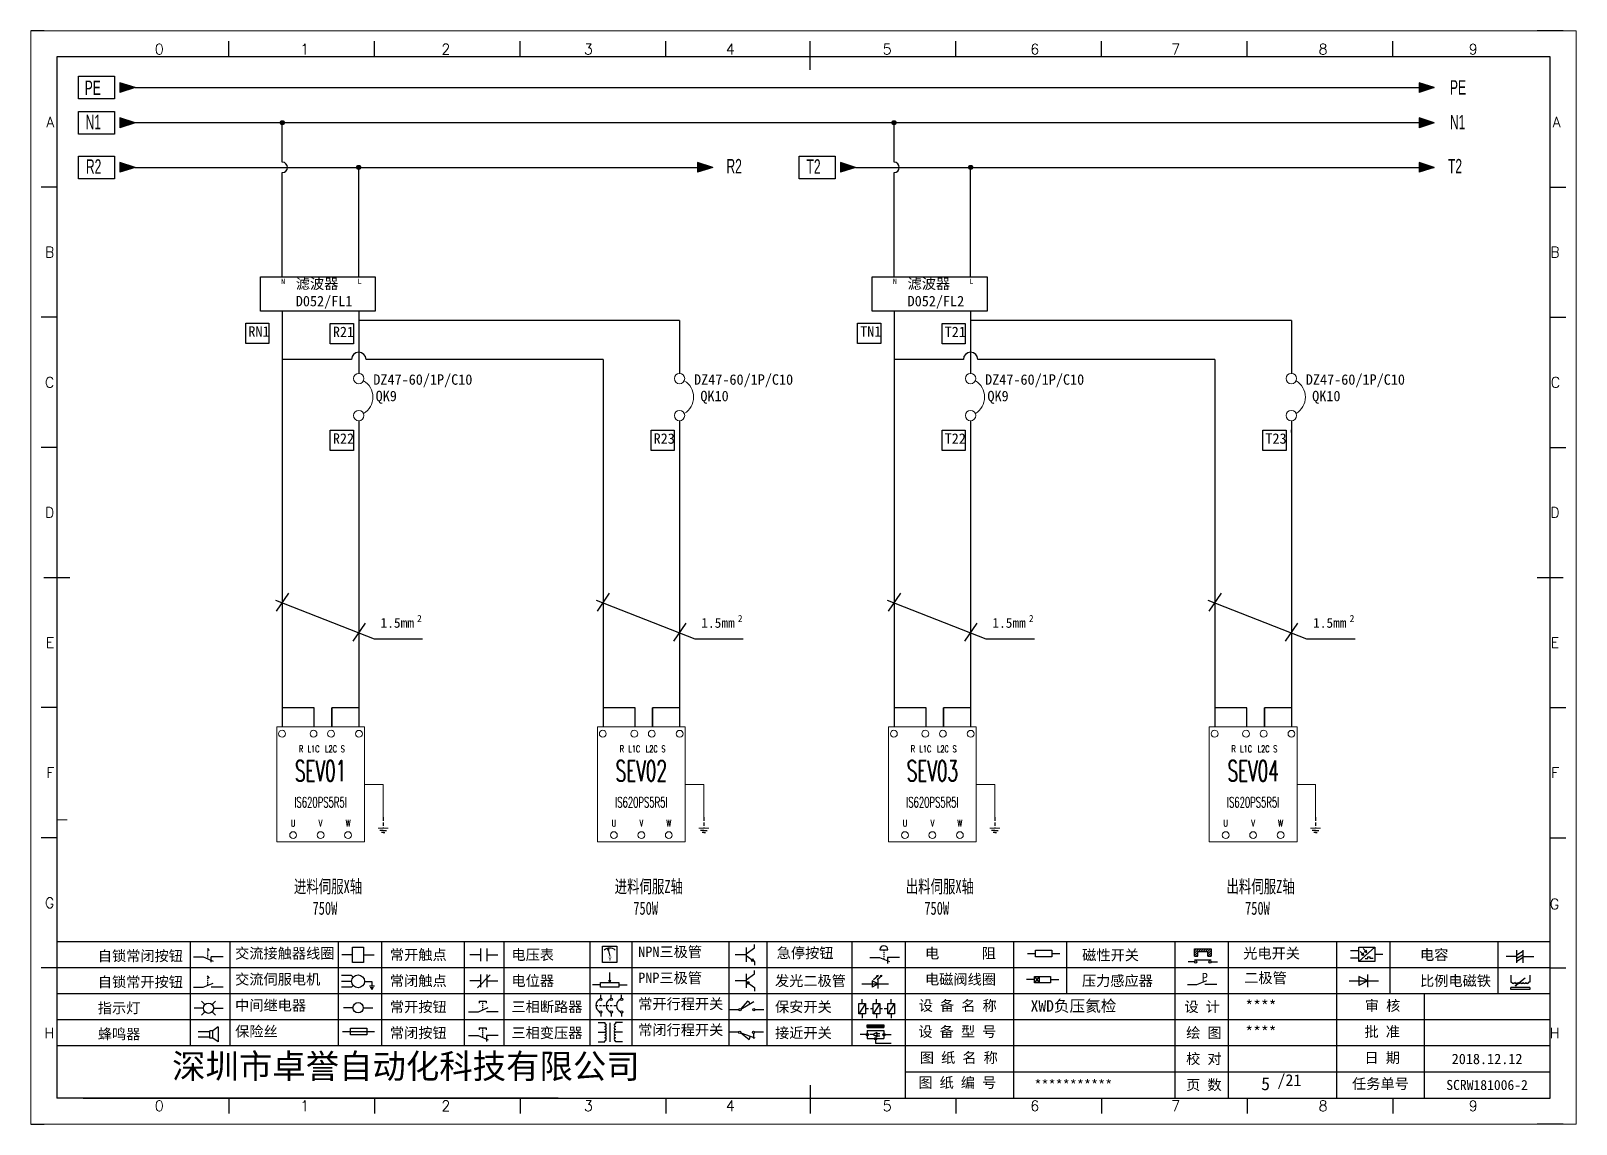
# Model space of a CAD drawing. Header units: millimetres. Extents: x -300 to 4128, y -106 to 2458.
# Drawn here: x 1577.8 to 1874.8, y 1904.7 to 2114.7 of the extents above; entities that cross this region are included whole.
import ezdxf
from ezdxf.enums import TextEntityAlignment as Align

# ---------------------------------------------------------------- set-up
doc = ezdxf.new("R2010")
doc.units = ezdxf.units.MM
doc.linetypes.add('DASHED', pattern=[0.75, 0.5, -0.25])
for name, color, linetype in [('AE_BOR', 1, 'Continuous'), ('MISC', 2, 'Continuous'), ('SYMS', 7, 'Continuous')]:
    doc.layers.add(name, color=color, linetype=linetype)
doc.styles.get("Standard").update_dxf_attribs({"font": ''})
doc.styles.add('WD', font='romans.shx', dxfattribs={"width": 0.8, "bigfont": 'gbcbig.shx'})
doc.styles.add('样式 0', font='')
doc.styles.add('样式 8', font='arial.ttf', dxfattribs={"width": 0.6, "height": 2.5})
doc.styles.add('汉字', font='')
doc.styles.get('Standard').set_extended_font_data('SimSun')
doc.styles.get('样式 0').set_extended_font_data('KaiTi_GB2312')
doc.styles.get('汉字').set_extended_font_data('新宋体')

# ---------------------------------------------------------------- blocks, each defined once
blk = doc.blocks.new('磁性开关')
at = {"linetype": 'ByBlock'}
h = blk.add_hatch(dxfattribs=at)
h.set_pattern_fill('ANSI31', color=256, scale=0.1, style=0)
h.paths.add_polyline_path([(-1910.88, -776.69), (-1910.88, -775.29), (-1907.69, -775.29), (-1907.69, -776.69), (-1908.31, -776.69), (-1908.31, -775.79), (-1910.25, -775.79), (-1910.25, -776.69)])
for p, q in [((-1910.91, -777.81), (-1912.09, -777.81)), ((-1910.88, -776.69), (-1910.88, -775.29)), ((-1910.88, -775.29), (-1907.69, -775.29)), ((-1910.88, -776.69), (-1910.25, -776.69)), ((-1910.88, -777.39), (-1907.69, -777.39)), ((-1910.25, -776.69), (-1910.25, -775.79)), ((-1910.25, -775.79), (-1908.31, -775.79)), ((-1908.31, -776.69), (-1908.31, -775.79)), ((-1908.31, -776.69), (-1907.69, -776.69)), ((-1907.69, -775.29), (-1907.69, -776.69)), ((-1907.66, -777.81), (-1906.48, -777.81))]:
    blk.add_line(p, q, dxfattribs=at)
for centre in [(-1910.68, -777.81), (-1907.88, -777.81)]:
    blk.add_circle(centre, 0.225, dxfattribs=at)
blk = doc.blocks.new('*U4')
at = {"linetype": 'ByBlock'}
for p, q in [((-1909.23, -780.45), (-1909.23, -780.67)), ((-1909.23, -780.45), (-1908.92, -780.84)), ((-1909.23, -780.84), (-1909.23, -781.05)), ((-1911.92, -782.07), (-1910.06, -782.07)), ((-1910.06, -782.07), (-1908.18, -782.88)), ((-1909.23, -781.23), (-1909.23, -781.44)), ((-1909.23, -781.61), (-1909.23, -781.83)), ((-1909.23, -782), (-1909.23, -782.21)), ((-1909.23, -782.38), (-1909.23, -782.43)), ((-1908.52, -783.07), (-1908.52, -782.07)), ((-1906.25, -782.07), (-1908.52, -782.07))]:
    blk.add_line(p, q, dxfattribs=at)
blk = doc.blocks.new('*U6')
at = {"linetype": 'ByBlock'}
for p, q in [((-1911.92, -792.89), (-1910.06, -792.89)), ((-1910.06, -792.89), (-1908.18, -792.08)), ((-1908.88, -791.17), (-1909.23, -790.71)), ((-1909.23, -790.71), (-1909.23, -790.92)), ((-1909.23, -791.09), (-1909.23, -791.31)), ((-1909.23, -791.48), (-1909.23, -791.69)), ((-1909.23, -791.86), (-1909.23, -792.08)), ((-1909.23, -792.25), (-1909.23, -792.47)), ((-1906.25, -792.89), (-1908.52, -792.89))]:
    blk.add_line(p, q, dxfattribs=at)
blk = doc.blocks.new('蜂鸣器')
at = {"linetype": 'ByBlock'}
for p, q in [((-1907.17, -795.53), (-1908.25, -796.26)), ((-1907.17, -795.53), (-1907.17, -798.41)), ((-1908.8, -796.48), (-1911.01, -796.48)), ((-1908.8, -797.46), (-1911.01, -797.46)), ((-1908.25, -796.26), (-1908.8, -796.26)), ((-1908.8, -797.68), (-1908.8, -796.26)), ((-1908.25, -797.68), (-1908.8, -797.68)), ((-1908.25, -797.68), (-1908.25, -796.26)), ((-1907.17, -798.41), (-1908.25, -797.68))]:
    blk.add_line(p, q, dxfattribs=at)
blk = doc.blocks.new('指示灯')
at = {"linetype": 'ByBlock'}
for p, q in [((-1854.25, -776.92), (-1856.06, -776.92)), ((-1854.62, -775.59), (-1853.97, -776.23)), ((-1854.62, -778.25), (-1853.97, -777.61)), ((-1851.9, -775.59), (-1852.54, -776.23)), ((-1851.9, -778.25), (-1852.54, -777.61)), ((-1852.26, -776.92), (-1850.45, -776.92))]:
    blk.add_line(p, q, dxfattribs=at)
blk.add_circle((-1853.26, -776.92), 0.992, dxfattribs=at)
blk = doc.blocks.new('光电开关')
at = {"linetype": 'ByBlock'}
h = blk.add_hatch(dxfattribs=at)
h.set_pattern_fill('ANSI31', color=256, scale=0.01, style=0)
h.set_pattern_definition([(45, (0.172267, 0), (-0.0224506403, 0.0224506403), [])])
h.paths.add_polyline_path([(-1882.44, -776.34), (-1882.5, -775.91), (-1882.68, -776.07)])
h.paths.add_polyline_path([(-1882.86, -776.23), (-1882.44, -776.34), (-1882.68, -776.07)])
h.paths.add_polyline_path([(-1883.05, -776.88), (-1883.11, -776.45), (-1883.29, -776.61)])
h.paths.add_polyline_path([(-1883.47, -776.77), (-1883.05, -776.88), (-1883.29, -776.61)])
for p, q in [((-1884.01, -775.96), (-1885.56, -775.96)), ((-1884.01, -777.39), (-1885.56, -777.39)), ((-1880.91, -775.3), (-1884.01, -778.05)), ((-1883.75, -776.09), (-1883.05, -776.88)), ((-1883.11, -776.45), (-1883.47, -776.77)), ((-1883.05, -776.88), (-1883.47, -776.77)), ((-1883.14, -775.55), (-1882.44, -776.34)), ((-1883.05, -776.88), (-1883.11, -776.45)), ((-1882.5, -775.91), (-1882.86, -776.23)), ((-1882.44, -776.34), (-1882.86, -776.23)), ((-1882.78, -777.47), (-1882.23, -777.47)), ((-1882.44, -776.34), (-1882.5, -775.91)), ((-1882.23, -777.47), (-1882.23, -777.14)), ((-1882.23, -777.14), (-1881.78, -777.14)), ((-1881.78, -777.47), (-1881.78, -777.14)), ((-1881.23, -777.47), (-1881.78, -777.47)), ((-1879.37, -776.67), (-1880.91, -776.67))]:
    blk.add_line(p, q, dxfattribs=at)
blk.add_lwpolyline([(-1884.01, -775.3), (-1880.91, -775.3), (-1880.91, -778.05), (-1884.01, -778.05)], close=True, dxfattribs=at)
blk = doc.blocks.new('交流接触器线圈')
at = {"linetype": 'ByBlock'}
for p, q in [((-1880.82, -781.77), (-1882.87, -781.77)), ((-1878.72, -781.77), (-1876.67, -781.77))]:
    blk.add_line(p, q, dxfattribs=at)
blk.add_lwpolyline([(-1880.82, -780.28), (-1878.72, -780.28), (-1878.72, -783.26), (-1880.82, -783.26)], close=True, dxfattribs=at)
blk = doc.blocks.new('交流伺服电机')
at = {"linetype": 'ByBlock'}
for p, q in [((-1880.97, -785.75), (-1882.94, -785.75)), ((-1880.97, -786.85), (-1882.94, -786.85)), ((-1880.97, -785.75), (-1880.65, -786.03)), ((-1878.49, -786.85), (-1877.07, -786.85)), ((-1877.07, -786.85), (-1877.07, -787.72)), ((-1880.97, -787.94), (-1882.94, -787.94)), ((-1880.97, -787.94), (-1880.65, -787.67)), ((-1877.54, -787.72), (-1876.59, -787.72)), ((-1877.38, -788.01), (-1876.75, -788.01)), ((-1877.23, -788.29), (-1876.9, -788.29))]:
    blk.add_line(p, q, dxfattribs=at)
blk.add_circle((-1879.73, -786.85), 1.24, dxfattribs=at)
blk = doc.blocks.new('中间继电器')
at = {"linetype": 'ByBlock'}
for p, q in [((-1880.72, -791.92), (-1882.54, -791.92)), ((-1878.74, -791.92), (-1876.92, -791.92))]:
    blk.add_line(p, q, dxfattribs=at)
blk.add_circle((-1879.73, -791.92), 0.992, dxfattribs=at)
blk = doc.blocks.new('保险丝')
at = {"linetype": 'ByBlock'}
blk.add_line((-1882.72, -796.49), (-1876.55, -796.49), dxfattribs=at)
blk.add_lwpolyline([(-1881.2, -795.86), (-1878.06, -795.86), (-1878.06, -797.12), (-1881.2, -797.12)], close=True, dxfattribs=at)
blk = doc.blocks.new('常开按钮')
at = {"linetype": 'ByBlock'}
for p, q in [((-1910.06, -787.73), (-1908.18, -786.93)), ((-1909.9, -785.68), (-1908.56, -785.68)), ((-1909.9, -785.68), (-1909.9, -786.07)), ((-1909.23, -785.68), (-1909.23, -785.89)), ((-1909.23, -786.06), (-1909.23, -786.28)), ((-1909.23, -786.45), (-1909.23, -786.67)), ((-1909.23, -786.84), (-1909.23, -787.05)), ((-1908.56, -785.68), (-1908.56, -786.07)), ((-1911.92, -787.73), (-1910.06, -787.73)), ((-1909.23, -787.22), (-1909.23, -787.38)), ((-1906.25, -787.73), (-1908.52, -787.73))]:
    blk.add_line(p, q, dxfattribs=at)
blk = doc.blocks.new('常开触点')
at = {"linetype": 'ByBlock'}
for p, q in [((-1853.82, -782.99), (-1853.82, -780.56)), ((-1852.6, -782.99), (-1852.6, -780.56)), ((-1853.82, -781.77), (-1855.88, -781.77)), ((-1852.6, -781.77), (-1850.55, -781.77))]:
    blk.add_line(p, q, dxfattribs=at)
blk = doc.blocks.new('常闭触点')
at = {"linetype": 'ByBlock'}
for p, q in [((-1853.82, -786.77), (-1855.88, -786.77)), ((-1852.01, -785.66), (-1854.43, -788.1)), ((-1853.82, -787.99), (-1853.82, -785.56)), ((-1852.6, -787.99), (-1852.6, -785.56)), ((-1852.6, -786.77), (-1850.55, -786.77))]:
    blk.add_line(p, q, dxfattribs=at)
blk = doc.blocks.new('常闭按钮')
at = {"linetype": 'ByBlock'}
for p, q in [((-1856.13, -792.28), (-1854.28, -792.28)), ((-1854.28, -792.28), (-1852.4, -793.09)), ((-1854.11, -790.83), (-1852.77, -790.83)), ((-1854.11, -790.83), (-1854.11, -791.22)), ((-1853.44, -790.83), (-1853.44, -791.04)), ((-1853.44, -791.21), (-1853.44, -791.43)), ((-1853.44, -791.6), (-1853.44, -791.82)), ((-1853.44, -791.99), (-1853.44, -792.2)), ((-1853.44, -792.37), (-1853.44, -792.53)), ((-1852.77, -790.83), (-1852.77, -791.22)), ((-1850.47, -792.28), (-1852.73, -792.28)), ((-1852.73, -792.28), (-1852.73, -793.43))]:
    blk.add_line(p, q, dxfattribs=at)
blk = doc.blocks.new('电磁阀线圈')
at = {"linetype": 'ByBlock'}
for p, q in [((-1854.61, -795.92), (-1853.75, -797.16)), ((-1853.75, -795.92), (-1854.61, -797.16)), ((-1853.75, -795.92), (-1853.75, -797.16)), ((-1854.61, -796.54), (-1856.17, -796.54)), ((-1851.53, -796.54), (-1849.97, -796.54))]:
    blk.add_line(p, q, dxfattribs=at)
blk.add_lwpolyline([(-1854.61, -795.92), (-1851.53, -795.92), (-1851.53, -797.16), (-1854.61, -797.16)], close=True, dxfattribs=at)
blk = doc.blocks.new('电压表')
at = {"linetype": 'ByBlock'}
for p, q in [((-1814.84, -780.75), (-1814.91, -781.13)), ((-1814.6, -781.05), (-1814.91, -781.13)), ((-1814.84, -780.75), (-1814.46, -782.26)), ((-1814.84, -780.75), (-1814.6, -781.05))]:
    blk.add_line(p, q, dxfattribs=at)
blk.add_lwpolyline([(-1815.84, -780.34), (-1813.07, -780.34), (-1813.07, -783.49), (-1815.84, -783.49)], close=True, dxfattribs=at)
blk.add_arc((-1814.46, -782.26), 1.56, 46.8313, 133.1687, dxfattribs=at)
at = {"linetype": 'ByBlock', "insert": (-1814.7, -782.39), "char_height": 0.75, "width": 0.6768, "attachment_point": 1}
blk.add_mtext('V', dxfattribs=at)
blk = doc.blocks.new('电位器')
at = {"linetype": 'ByBlock'}
for p, q in [((-1814.45, -787.3), (-1814.62, -786.96)), ((-1814.62, -786.96), (-1814.27, -786.96)), ((-1814.45, -787.3), (-1814.45, -785.39)), ((-1814.45, -787.3), (-1814.27, -786.96)), ((-1816.21, -787.75), (-1817.79, -787.75)), ((-1812.68, -787.75), (-1811.1, -787.75))]:
    blk.add_line(p, q, dxfattribs=at)
blk.add_lwpolyline([(-1816.21, -787.3), (-1812.68, -787.3), (-1812.68, -788.2), (-1816.21, -788.2)], close=True, dxfattribs=at)
blk = doc.blocks.new('三相断路器')
at = {"linetype": 'ByBlock'}
for p, q in [((-1816.17, -790.33), (-1816.17, -789.7)), ((-1814.17, -790.33), (-1814.17, -789.7)), ((-1812.18, -790.33), (-1812.18, -789.7)), ((-1817.14, -791.74), (-1816.72, -791.74)), ((-1816.45, -791.74), (-1816.03, -791.74)), ((-1815.76, -791.74), (-1815.34, -791.74)), ((-1815.07, -791.74), (-1814.65, -791.74)), ((-1814.38, -791.74), (-1813.96, -791.74)), ((-1813.69, -791.74), (-1813.27, -791.74)), ((-1816.17, -793.19), (-1816.17, -793.83)), ((-1814.17, -793.19), (-1814.17, -793.83)), ((-1812.18, -793.19), (-1812.18, -793.83))]:
    blk.add_line(p, q, dxfattribs=at)
for centre in [(-1816.17, -790.55), (-1816.17, -792.98), (-1814.17, -790.55), (-1814.17, -792.98), (-1812.18, -790.55), (-1812.18, -792.98)]:
    blk.add_circle(centre, 0.219, dxfattribs=at)
for centre in [(-1815.81, -791.74), (-1813.82, -791.74), (-1811.83, -791.74)]:
    blk.add_arc(centre, 1.32, 115.5791, 244.4209, dxfattribs=at)
blk = doc.blocks.new('三相变压器')
at = {"linetype": 'ByBlock'}
for p, q in [((-1816.69, -795.03), (-1815.37, -795.03)), ((-1815.37, -795.03), (-1815.37, -795.24)), ((-1814.34, -798.7), (-1814.34, -795.04)), ((-1812, -795.03), (-1813.32, -795.03)), ((-1813.32, -795.03), (-1813.32, -795.24)), ((-1816.69, -796.87), (-1815.37, -796.87)), ((-1816.69, -798.71), (-1815.37, -798.71)), ((-1815.37, -798.71), (-1815.37, -798.5)), ((-1812, -796.87), (-1813.32, -796.87)), ((-1813.32, -798.71), (-1813.32, -798.5)), ((-1812, -798.71), (-1813.32, -798.71))]:
    blk.add_line(p, q, dxfattribs=at)
for centre, start, end in [((-1815.37, -795.51), 270, 90), ((-1815.37, -796.06), 270, 90), ((-1813.32, -795.51), 90, 270), ((-1813.32, -796.06), 90, 270), ((-1815.37, -796.6), 270, 90), ((-1815.37, -797.14), 270, 90), ((-1815.37, -797.68), 270, 90), ((-1815.37, -798.23), 270, 90), ((-1813.32, -796.6), 90, 270), ((-1813.32, -797.14), 90, 270), ((-1813.32, -797.68), 90, 270), ((-1813.32, -798.23), 90, 270)]:
    blk.add_arc(centre, 0.271, start, end, dxfattribs=at)
blk = doc.blocks.new('压力感应器')
at = {"linetype": 'ByBlock'}
for p, q in [((-1817.44, -777.73), (-1815.59, -777.73)), ((-1815.59, -777.73), (-1813.71, -776.93)), ((-1811.78, -777.73), (-1814.05, -777.73))]:
    blk.add_line(p, q, dxfattribs=at)
at = {"linetype": 'ByBlock', "insert": (-1814.65, -775.48), "char_height": 1.68, "width": 1.2242, "attachment_point": 1}
blk.add_mtext('{\\fNSimSun|b0|i0|c134|p49;P}', dxfattribs=at)
blk = doc.blocks.new('二极管')
at = {"linetype": 'ByBlock'}
for p, q in [((-1787.52, -776.77), (-1781.92, -776.77)), ((-1783.97, -776.77), (-1785.69, -775.9)), ((-1785.69, -775.9), (-1785.69, -777.65)), ((-1783.97, -776.77), (-1785.69, -777.65)), ((-1783.97, -777.99), (-1783.97, -775.56))]:
    blk.add_line(p, q, dxfattribs=at)
blk = doc.blocks.new('NPN三极管')
at = {"linetype": 'ByBlock'}
for p, q in [((-1785.73, -780.61), (-1785.73, -783.32)), ((-1785.73, -781.82), (-1784.15, -780.66)), ((-1784.15, -780.66), (-1784.15, -779.98)), ((-1785.73, -781.97), (-1787.81, -781.97)), ((-1785.73, -782.11), (-1784.15, -783.27)), ((-1784.41, -782.73), (-1784.74, -783.18)), ((-1784.15, -783.27), (-1784.74, -783.18)), ((-1784.15, -783.27), (-1784.41, -782.73)), ((-1784.15, -783.27), (-1784.15, -783.96))]:
    blk.add_line(p, q, dxfattribs=at)
blk = doc.blocks.new('PNP三极管')
at = {"linetype": 'ByBlock'}
for p, q in [((-1784.9, -786.74), (-1786.98, -786.74)), ((-1784.9, -785.38), (-1784.9, -788.09)), ((-1784.9, -786.59), (-1783.32, -785.43)), ((-1784.9, -786.88), (-1783.32, -788.04)), ((-1784.9, -786.88), (-1784.31, -786.97)), ((-1784.9, -786.88), (-1784.64, -787.42)), ((-1784.31, -786.97), (-1784.64, -787.42)), ((-1783.32, -785.43), (-1783.32, -784.75)), ((-1783.32, -788.04), (-1783.32, -788.73))]:
    blk.add_line(p, q, dxfattribs=at)
blk = doc.blocks.new('常开行程开关')
at = {"linetype": 'ByBlock'}
for p, q in [((-1786.29, -792.3), (-1788.01, -792.3)), ((-1785.89, -792.17), (-1784.52, -790.62)), ((-1785.89, -792.17), (-1783.43, -790.72)), ((-1784.52, -790.62), (-1784.19, -791.17)), ((-1781.48, -792.3), (-1783.21, -792.3))]:
    blk.add_line(p, q, dxfattribs=at)
for centre in [(-1786.07, -792.3), (-1783.42, -792.3)]:
    blk.add_circle(centre, 0.219, dxfattribs=at)
blk = doc.blocks.new('常闭行程开关')
at = {"linetype": 'ByBlock'}
for p, q in [((-1786.34, -796.62), (-1788.07, -796.62)), ((-1785.93, -796.72), (-1783.25, -797.7)), ((-1785.93, -796.72), (-1784.3, -798)), ((-1784.3, -798), (-1784.08, -797.4)), ((-1783.48, -796.84), (-1783.48, -797.85)), ((-1781.54, -796.62), (-1783.26, -796.62))]:
    blk.add_line(p, q, dxfattribs=at)
for centre in [(-1786.12, -796.62), (-1783.48, -796.62)]:
    blk.add_circle(centre, 0.219, dxfattribs=at)
blk = doc.blocks.new('电容')
at = {"linetype": 'ByBlock'}
for p, q in [((-1756.08, -782.99), (-1756.08, -780.56)), ((-1754.86, -780.79), (-1756.08, -781.55)), ((-1754.86, -782.99), (-1754.86, -780.56)), ((-1756.08, -781.77), (-1758.13, -781.77)), ((-1754.86, -781.44), (-1756.08, -782.2)), ((-1754.86, -781.99), (-1756.08, -782.75)), ((-1754.86, -781.77), (-1752.81, -781.77))]:
    blk.add_line(p, q, dxfattribs=at)
blk = doc.blocks.new('发光二极管')
at = {"linetype": 'ByBlock'}
for p, q in [((-1758.01, -786.77), (-1752.89, -786.77)), ((-1754.84, -786.77), (-1756.04, -786.16)), ((-1756.04, -786.16), (-1756.04, -787.39)), ((-1754.84, -786.77), (-1756.04, -787.39)), ((-1755.78, -785.92), (-1754.89, -785.14)), ((-1754.89, -785.14), (-1755.2, -785.22)), ((-1755.2, -785.22), (-1755.01, -785.43)), ((-1755.08, -785.92), (-1754.18, -785.14)), ((-1754.89, -785.14), (-1755.01, -785.43)), ((-1754.84, -787.63), (-1754.84, -785.92)), ((-1754.18, -785.14), (-1754.49, -785.22)), ((-1754.49, -785.22), (-1754.31, -785.43)), ((-1754.18, -785.14), (-1754.31, -785.43))]:
    blk.add_line(p, q, dxfattribs=at)
blk = doc.blocks.new('比例电磁阀')
at = {"linetype": 'ByBlock'}
for p, q in [((-1757.26, -775.38), (-1757.26, -776.71)), ((-1757.26, -776.71), (-1757.05, -776.71)), ((-1753.6, -777.73), (-1757.25, -777.73)), ((-1757.25, -778.13), (-1757.25, -777.73)), ((-1753.6, -778.13), (-1757.25, -778.13)), ((-1754.5, -775.98), (-1756.35, -777.44)), ((-1756.35, -777.44), (-1756.25, -777.25)), ((-1756.35, -777.44), (-1756.15, -777.38)), ((-1756.15, -777.38), (-1756.25, -777.25)), ((-1753.58, -776.71), (-1753.8, -776.71)), ((-1753.6, -777.73), (-1753.6, -778.13)), ((-1753.58, -775.38), (-1753.58, -776.71))]:
    blk.add_line(p, q, dxfattribs=at)
for centre in [(-1756.78, -776.71), (-1756.24, -776.71), (-1755.7, -776.71), (-1755.15, -776.71), (-1754.61, -776.71), (-1754.07, -776.71)]:
    blk.add_arc(centre, 0.271, 180, 0, dxfattribs=at)
blk = doc.blocks.new('保安开关')
at = {"linetype": 'ByBlock'}
for p, q in [((-1757.96, -790.79), (-1757.96, -789.97)), ((-1755.17, -790.79), (-1755.17, -789.97)), ((-1752.39, -790.79), (-1752.39, -789.97)), ((-1757.33, -790.79), (-1758.6, -792.81)), ((-1757.96, -792.81), (-1757.96, -793.62)), ((-1757.33, -791.8), (-1756.72, -791.8)), ((-1756.35, -791.8), (-1755.89, -791.8)), ((-1754.54, -790.79), (-1755.81, -792.81)), ((-1755.17, -792.81), (-1755.17, -793.62)), ((-1754.52, -791.8), (-1754.06, -791.8)), ((-1753.69, -791.8), (-1753.08, -791.8)), ((-1751.75, -790.79), (-1753.02, -792.81)), ((-1752.39, -792.81), (-1752.39, -793.62))]:
    blk.add_line(p, q, dxfattribs=at)
for points in [[(-1758.6, -790.79), (-1757.33, -790.79), (-1757.33, -792.81), (-1758.6, -792.81)], [(-1755.81, -790.79), (-1754.54, -790.79), (-1754.54, -792.81), (-1755.81, -792.81)], [(-1753.02, -790.79), (-1751.75, -790.79), (-1751.75, -792.81), (-1753.02, -792.81)]]:
    blk.add_lwpolyline(points, close=True, dxfattribs=at)
blk = doc.blocks.new('接近开关')
at = {"linetype": 'ByBlock'}
h = blk.add_hatch(dxfattribs=at)
h.set_pattern_fill('ANSI31', color=256, scale=0.01, style=0)
h.set_pattern_definition([(45, (-89.131516, -30.795668), (-0.0224506403, 0.0224506403), [])])
h.paths.add_polyline_path([(-1516.96, -1123.35), (-1516.96, -1122.85), (-1513.76, -1122.85), (-1513.76, -1123.35)])
for p, q in [((-1517.18, -1124.71), (-1518.36, -1124.71)), ((-1516.96, -1123.35), (-1516.96, -1122.85)), ((-1516.96, -1122.85), (-1513.76, -1122.85)), ((-1516.96, -1123.35), (-1513.76, -1123.35)), ((-1516.96, -1123.95), (-1513.76, -1123.95)), ((-1516.96, -1123.95), (-1516.96, -1125.47)), ((-1516.96, -1125.47), (-1513.76, -1125.47)), ((-1515.91, -1124.71), (-1516.45, -1124.71)), ((-1515.11, -1124.31), (-1515.91, -1124.71)), ((-1515.11, -1125.11), (-1515.91, -1124.71)), ((-1515.33, -1124.53), (-1515.17, -1124.53)), ((-1515.33, -1124.88), (-1515.17, -1124.88)), ((-1515.25, -1124.45), (-1515.25, -1124.61)), ((-1515.11, -1124.31), (-1515.11, -1125.11)), ((-1515.11, -1124.48), (-1514.58, -1124.48)), ((-1515.11, -1124.94), (-1514.58, -1124.94)), ((-1513.76, -1122.85), (-1513.76, -1123.35)), ((-1513.76, -1123.95), (-1513.76, -1125.47)), ((-1513.54, -1124.71), (-1512.36, -1124.71)), ((-1515.36, -1125.69), (-1515.36, -1126.36)), ((-1515.36, -1126.36), (-1512.36, -1126.36))]:
    blk.add_line(p, q, dxfattribs=at)
for centre in [(-1516.96, -1124.71), (-1515.36, -1125.47), (-1513.76, -1124.71)]:
    blk.add_circle(centre, 0.225, dxfattribs=at)
blk = doc.blocks.new('电阻')
at = {"linetype": 'ByBlock'}
for p, q in [((-3.09, 0), (-1.57, 0)), ((1.57, 0), (3.09, 0))]:
    blk.add_line(p, q, dxfattribs=at)
blk.add_lwpolyline([(-1.57, 0.63), (1.57, 0.63), (1.57, -0.63), (-1.57, -0.63)], close=True, dxfattribs=at)
blk = doc.blocks.new('急停按钮')
at = {"linetype": 'ByBlock'}
for p, q in [((-1.86, 0), (0, 0)), ((0, 0), (1.88, -0.81)), ((0.06, 1.45), (1.61, 1.45)), ((0.83, 1.45), (0.83, 1.24)), ((0.83, 1.07), (0.83, 0.85)), ((0.83, 0.68), (0.83, 0.47)), ((0.83, 0.29), (0.83, 0.08)), ((3.81, 0), (1.54, 0)), ((1.54, 0), (1.54, -1.15)), ((0.83, -0.09), (0.83, -0.24))]:
    blk.add_line(p, q, dxfattribs=at)
blk.add_arc((0.83, 1.45), 0.774, 0, 180)
blk = doc.blocks.new('电控横A4')
at = {"color": 7}
for p, q in [((292, -5), (5, -5)), ((5, -5), (5, -205)), ((292, -205), (292, -5)), ((10.03, -205), (289.53, -205)), ((130.8, -205), (190.75, -205)), ((190.75, -205), (259.54, -205))]:
    blk.add_line(p, q, dxfattribs=at)
at = {"color": 7, "lineweight": 9, "ltscale": 0.1}
for p, q in [((5, -151.57), (7, -151.57)), ((101.34, -205), (130.8, -205)), ((129.44, -205), (129.44, -205)), ((129.44, -205), (129.44, -205)), ((129.44, -205), (129.44, -205)), ((129.44, -205), (129.44, -205))]:
    blk.add_line(p, q, dxfattribs=at)
at = {"color": 7, "linetype": 'ByBlock'}
for p, q in [((292, -175), (5, -175)), ((292, -180), (5, -180)), ((292, -185), (5, -185)), ((292, -190), (5, -190)), ((292, -195), (5, -195)), ((292, -200), (168.03, -200))]:
    blk.add_line(p, q, dxfattribs=at)
at = {"color": 7, "lineweight": -2}
for p, q in [((30.58, -175), (30.58, -195)), ((38.26, -175), (38.26, -195)), ((59.05, -175), (59.05, -195)), ((67.4, -175), (67.4, -195)), ((83.26, -175), (83.26, -195)), ((90.91, -175), (90.91, -195)), ((107.4, -175), (107.4, -195)), ((115.5, -175), (115.5, -195)), ((134.12, -175), (134.12, -195)), ((141.48, -175), (141.48, -195)), ((157.79, -175), (157.79, -195)), ((168.03, -175), (168.03, -204.92)), ((188.84, -175), (188.84, -185)), ((199.08, -175), (199.08, -185)), ((219.89, -175), (219.89, -185)), ((230.12, -175), (230.12, -185)), ((250.93, -175), (250.93, -185)), ((261.17, -175), (261.17, -185)), ((281.98, -175), (281.98, -185)), ((188.84, -185), (188.84, -204.92)), ((219.89, -185), (219.89, -205)), ((230.12, -185), (230.12, -205)), ((250.93, -185), (250.93, -205)), ((267.79, -185), (267.79, -205))]:
    blk.add_line(p, q, dxfattribs=at)
at = {"color": 7, "ltscale": 2}
for p, q in [((292, -205), (292, -183.55)), ((101.34, -205), (5, -205)), ((259.54, -205), (289.53, -205)), ((259.54, -205), (292, -205))]:
    blk.add_line(p, q, dxfattribs=at)
at = {"layer": 'AE_BOR', "color": 7, "lineweight": 30}
for p, q in [((2.53, 0), (0, 0)), ((149.78, -7.5), (149.78, -2.5)), ((294.53, 0), (289.53, 0)), ((2.5, -105), (7.5, -105)), ((289.5, -105), (294.5, -105)), ((149.78, -202.5), (149.78, -207.5)), ((149.78, -205), (149.78, -207.5)), ((0, -210), (2.53, -210)), ((294.53, -210), (289.53, -210))]:
    blk.add_line(p, q, dxfattribs=at)
at = {"layer": 'AE_BOR', "color": 7, "lineweight": 15}
for p, q in [((0, 0), (297, 0)), ((0, -210), (0, 0)), ((297, 0), (297, -210)), ((297, -210), (0, -210))]:
    blk.add_line(p, q, dxfattribs=at)
at = {"layer": 'AE_BOR', "color": 7}
for p, q in [((38.03, -5), (38.03, -2)), ((66.03, -5), (66.03, -2)), ((94.03, -5), (94.03, -2)), ((122.03, -5), (122.03, -2)), ((149.78, -5), (149.78, -2)), ((177.78, -5), (177.78, -2)), ((205.78, -5), (205.78, -2)), ((233.78, -5), (233.78, -2)), ((261.78, -5), (261.78, -2)), ((5, -30), (2, -30)), ((292, -30), (295, -30)), ((5, -55), (2, -55)), ((292, -55), (295, -55)), ((5, -80), (2, -80)), ((292, -80), (295, -80)), ((5, -130), (2, -130)), ((292, -130), (295, -130)), ((5, -155), (2, -155)), ((292, -155), (295, -155)), ((5, -180), (2, -180)), ((292, -180), (295, -180)), ((38.03, -205), (38.03, -208)), ((66.03, -205), (66.03, -208)), ((94.03, -205), (94.03, -208)), ((122.03, -205), (122.03, -208)), ((149.78, -205), (149.78, -208)), ((177.78, -205), (177.78, -208)), ((205.78, -205), (205.78, -208)), ((233.78, -205), (233.78, -208)), ((261.78, -205), (261.78, -208))]:
    blk.add_line(p, q, dxfattribs=at)
at = {"color": 7, "linetype": 'ByBlock'}
for name, p in [('*U4', (1943.19, 604.18)), ('交流接触器线圈', (1942.62, 604.27)), ('常开触点', (1940.27, 604.3)), ('电压表', (1925.71, 604.52)), ('NPN三极管', (1923.2, 604.5)), ('磁性开关', (2134.53, 598.96)), ('光电开关', (2139.22, 599.27)), ('电容', (2041.69, 603.98)), ('电位器', (1925.71, 604.52)), ('PNP三极管', (1922.37, 604.27)), ('压力感应器', (2039.72, 594.52)), ('*U6', (1943.19, 609.18)), ('交流伺服电机', (1942.62, 604.27)), ('常闭触点', (1940.27, 604.3)), ('发光二极管', (1917.72, 603.69)), ('电磁阀线圈', (2047.53, 614.3)), ('二极管', (2040.91, 594.27)), ('比例电磁阀', (2041.69, 593.98)), ('指示灯', (1887.41, 589.18)), ('中间继电器', (1942.62, 604.27)), ('常开按钮', (1996.06, 599.3)), ('三相断路器', (1925.71, 604.52)), ('常开行程开关', (1922.37, 604.27)), ('保安开关', (1917.72, 603.98)), ('蜂鸣器', (1943.19, 604.18)), ('保险丝', (1942.62, 604.27)), ('常闭按钮', (1940.27, 599.3)), ('三相变压器', (1925.71, 604.52)), ('常闭行程开关', (1922.37, 604.27)), ('接近开关', (1677.72, 931.9))]:
    blk.add_blockref(name, p, dxfattribs=at)
at = {"color": 7}
for name, p in [('急停按钮', (163.12, -177.98)), ('电阻', (194.66, -177.22))]:
    blk.add_blockref(name, p, dxfattribs=at)
at = {"color": 7, "char_height": 2, "attachment_point": 1, "style": '汉字'}
for s, insert in [('{\\fKaiTi_GB2312|b0|i0|c134|p49;自锁常闭按钮}', (12.86, -176.69)), ('{\\fKaiTi_GB2312|b0|i0|c134|p49;交流接触器线圈}', (39.25, -176.19)), ('{\\fKaiTi_GB2312|b0|i0|c134|p49;常开触点}', (69.01, -176.48)), ('{\\fKaiTi_GB2312|b0|i0|c134|p49;电压表}', (92.37, -176.47)), ('{\\fKaiTi_GB2312|b0|i0|c134|p49;NPN三极管}', (116.73, -175.91)), ('{\\fKaiTi_GB2312|b0|i0|c134|p49;急停按钮}', (143.35, -176.12)), ('{\\fKaiTi_GB2312|b0|i0|c134|p49;电      阻}', (171.86, -176.19)), ('{\\fKaiTi_GB2312|b0|i0|c134|p49;磁性开关}', (202.07, -176.53)), ('{\\fKaiTi_GB2312|b0|i0|c134|p49;光电开关}', (233.02, -176.19)), ('{\\fKaiTi_GB2312|b0|i0|c134|p49;电容}', (267, -176.48)), ('{\\fKaiTi_GB2312|b0|i0|c134|p49;交流伺服电机}', (39.25, -181.19)), ('{\\fKaiTi_GB2312|b0|i0|c134|p49;电位器}', (92.37, -181.47)), ('{\\fKaiTi_GB2312|b0|i0|c134|p49;PNP三极管}', (116.73, -180.91)), ('{\\fKaiTi_GB2312|b0|i0|c134|p49;电磁阀线圈}', (171.86, -181.19)), ('{\\fKaiTi_GB2312|b0|i0|c134|p49;压力感应器}', (202.02, -181.47)), ('{\\fKaiTi_GB2312|b0|i0|c134|p49;二极管}', (233.2, -180.91)), ('{\\fKaiTi_GB2312|b0|i0|c134|p49;自锁常开按钮}', (12.86, -181.69)), ('{\\fKaiTi_GB2312|b0|i0|c134|p49;常闭触点}', (69.01, -181.48)), ('{\\fKaiTi_GB2312|b0|i0|c134|p49;发光二极管}', (143.02, -181.48)), ('{\\fKaiTi_GB2312|b0|i0|c134|p49;比例电磁铁}', (267, -181.48)), ('{\\fKaiTi_GB2312|b0|i0|c134|p49;指示灯}', (12.86, -186.69)), ('{\\fKaiTi_GB2312|b0|i0|c134|p49;中间继电器}', (39.25, -186.19)), ('{\\fKaiTi_GB2312|b0|i0|c134|p49;常开按钮}', (69.01, -186.48)), ('{\\fKaiTi_GB2312|b0|i0|c134|p49;三相断路器}', (92.37, -186.47)), ('{\\fKaiTi_GB2312|b0|i0|c134|p49;常开行程开关}', (116.73, -185.91)), ('{\\fKaiTi_GB2312|b0|i0|c134|p49;保安开关}', (143.02, -186.48)), ('{\\fKaiTi_GB2312|b0|i0|c134|p0;设 备 名 称}', (170.65, -186.24)), ('{\\fKaiTi_GB2312|b0|i0|c134|p0;设 计}', (221.72, -186.46)), ('{\\fKaiTi_GB2312|b0|i0|c134|p0;审 核}', (256.39, -186.25)), ('{\\fKaiTi_GB2312|b0|i0|c134|p49;蜂鸣器}', (12.86, -191.69)), ('{\\fKaiTi_GB2312|b0|i0|c134|p49;保险丝}', (39.25, -191.19)), ('{\\fKaiTi_GB2312|b0|i0|c134|p49;常闭按钮}', (69.01, -191.48)), ('{\\fKaiTi_GB2312|b0|i0|c134|p49;三相变压器}', (92.37, -191.47)), ('{\\fKaiTi_GB2312|b0|i0|c134|p49;常闭行程开关}', (116.73, -190.91)), ('{\\fKaiTi_GB2312|b0|i0|c134|p49;接近开关}', (143.02, -191.48)), ('{\\fKaiTi_GB2312|b0|i0|c134|p0;设 备 型 号}', (170.58, -191.24)), ('{\\fKaiTi_GB2312|b0|i0|c134|p0;绘 图}', (222.05, -191.46)), ('{\\fKaiTi_GB2312|b0|i0|c134|p0;批 准}', (256.32, -191.25)), ('{\\fKaiTi_GB2312|b0|i0|c134|p0;图 纸 名 称}', (170.86, -196.24)), ('{\\fKaiTi_GB2312|b0|i0|c134|p0;日 期}', (256.32, -196.25)), ('{\\fKaiTi_GB2312|b0|i0|c134|p0;校 对}', (222.05, -196.46)), ('{\\fKaiTi_GB2312|b0|i0|c134|p0;图 纸 编 号}', (170.57, -201.03)), ('{\\fKaiTi_GB2312|b0|i0|c134|p0;页 数}', (222.05, -201.46)), ('{\\fKaiTi_GB2312|b0|i0|c134|p0;任务单号}', (253.94, -201.25))]:
    blk.add_mtext(s, dxfattribs=dict(at, insert=insert))
at = {"color": 7}
for s, insert, char_height, width, attachment_point in [('{\\fKaiTi_GB2312|b0|i0|c134|p49;XWD负压氦检}', (192.15, -186.2), 2.2, 26.5767, 1), ('{\\fKaiTi_GB2312|b0|i0|c134|p49;****}', (233.43, -186.2), 2.2, 15.3175, 1), ('{\\fKaiTi_GB2312|b0|i0|c134|p49;****}', (233.43, -191.2), 2.2, 15.3175, 1), ('\\pxqc;{\\fKaiTi_GB2312|b0|i0|c134|p49;2018.12.12}', (279.89, -197.5), 2, 24.2172, 5), ('\\pxqc;{\\fKaiTi_GB2312|b0|i0|c134|p49;SCRW181006-2}', (279.89, -202.5), 1.92, 24.2172, 5)]:
    blk.add_mtext(s, dxfattribs=dict(at, insert=insert, char_height=char_height, width=width, attachment_point=attachment_point))
at = {"color": 7, "lineweight": -2}
for s, insert, char_height, width, attachment_point in [('深圳市卓誉自动化科技有限公司', (27.14, -196.53), 4.7064, 96.1138, 1), ('\\pxqc;{\\f宋体|b0|i0|c134|p2;\\C256;***********}', (200.36, -202.5), 2, 31.0482, 5)]:
    blk.add_mtext(s, dxfattribs=dict(at, insert=insert, char_height=char_height, width=width, attachment_point=attachment_point))
at = {"color": 7, "linetype": 'ByBlock', "lineweight": -2, "insert": (242.64, -201.84), "char_height": 4.2689, "width": 20.8102, "attachment_point": 5}
blk.add_mtext('\\pxql;  {\\H0.53119x; /21}', dxfattribs=at)
at = {"layer": 'AE_BOR', "color": 7, "style": 'WD'}
for s, p in [('0', (24.67, -4.5)), ('1', (52.6, -4.5)), ('2', (79.75, -4.5)), ('3', (107.15, -4.5)), ('4', (134.45, -4.5)), ('5', (164.59, -4.5)), ('6', (192.94, -4.5)), ('7', (220.04, -4.5)), ('8', (248.37, -4.5)), ('9', (277.23, -4.5)), ('0', (24.67, -207.5)), ('1', (52.6, -207.5)), ('2', (79.75, -207.5)), ('3', (107.15, -207.5)), ('4', (134.45, -207.5)), ('5', (164.59, -207.5)), ('6', (192.94, -207.5)), ('7', (220.04, -207.5)), ('8', (248.37, -207.5)), ('9', (277.23, -207.5))]:
    blk.add_text(s, height=2, dxfattribs=at).set_placement(p, align=Align.CENTER)
for s, p in [('A', (4.5, -17.5)), ('A', (294.03, -17.5)), ('B', (4.5, -42.5)), ('B', (293.84, -42.5)), ('C', (4.5, -67.5)), ('C', (293.93, -67.5)), ('D', (4.5, -92.5)), ('D', (293.84, -92.5)), ('E', (4.5, -117.5)), ('E', (293.74, -117.5)), ('F', (4.5, -142.5)), ('F', (293.74, -142.5)), ('F', (293.74, -142.5)), ('G', (4.5, -167.5)), ('G', (293.74, -167.72)), ('H', (4.5, -192.5)), ('H', (293.84, -192.5))]:
    blk.add_text(s, height=2, dxfattribs=at).set_placement(p, align=Align.MIDDLE_RIGHT)
blk = doc.blocks.new('WDDOT')
blk.add_hatch(color=256).paths.add_polyline_path([(0.5, 0, 1), (-0.5, 0, 1)])
blk.add_circle((0, 0), 0.5)
blk = doc.blocks.new('SEV_Sch')
at = {"lineweight": 0}
for p, q in [((10.39, -8.37), (13.1, -8.37)), ((13.1, -8.37), (13.1, -13.16))]:
    blk.add_line(p, q, dxfattribs=at)
at = {"color": 2, "linetype": 'DASHED'}
blk.add_line((13.1, -13.16), (13.1, -14.72), dxfattribs=at)
at = {"color": 2, "lineweight": 0}
for p, q in [((13.1, -14.72), (12.37, -14.72)), ((13.11, -14.72), (13.83, -14.72))]:
    blk.add_line(p, q, dxfattribs=at)
at = {"color": 2}
for p, q in [((13.1, -15.09), (12.61, -15.09)), ((13.1, -15.39), (12.85, -15.39)), ((13.1, -15.09), (13.58, -15.09)), ((13.1, -15.39), (13.34, -15.39))]:
    blk.add_line(p, q, dxfattribs=at)
at = {"lineweight": 0}
blk.add_lwpolyline([(-2.39, 0), (10.39, 0), (10.39, -16.75), (-2.39, -16.75)], close=True, dxfattribs=at)
for centre in [(-1.61, -1), (2.97, -1), (5.52, -1), (9.58, -1.01), (0, -15.75), (4, -15.75), (8, -15.75)]:
    blk.add_circle(centre, 0.5, dxfattribs=at)
at = {"lineweight": 0, "style": 'WD'}
for s, width, p in [('R', 0.7, (1.16, -3.7)), ('L1C', 0.7, (2.97, -3.7)), ('L2C', 0.7, (5.52, -3.7)), ('S', 0.7, (7.23, -3.7)), ('U', 0.6, (0, -14.52)), ('V', 0.6, (4, -14.52)), ('W', 0.6, (8, -14.52))]:
    blk.add_text(s, height=1, dxfattribs=dict(at, width=width)).set_placement(p, align=Align.CENTER)
at = {"lineweight": 0, "style": 'WD', "width": 0.8}
for tag, height, p in [('编号', 3, (4, -7.9)), ('型号', 1.5, (4, -11.72))]:
    blk.add_attdef(tag, text='', height=height, dxfattribs=at).set_placement(p, align=Align.CENTER)

msp = doc.modelspace()

# ---------------------------------------------------------------- hatches: boundary and pattern name
for points in [[(1594.924, 2097.953), (1597.842, 2097.017), (1594.924, 2096.082)], [(1626.537, 2097.038, 1), (1625.75, 2097.038, 1)], [(1744.129, 2097.038, 1), (1743.343, 2097.038, 1)], [(1844.666, 2097.957), (1847.584, 2097.021), (1844.666, 2096.086)], [(1594.924, 2089.387), (1597.842, 2088.452), (1594.924, 2087.516)], [(1641.237, 2088.452, 1), (1640.45, 2088.452, 1)], [(1705.98, 2089.389), (1708.899, 2088.454), (1705.98, 2087.518)], [(1733.433, 2089.389), (1736.351, 2088.454), (1733.433, 2087.518)], [(1758.842, 2088.453, 1), (1758.056, 2088.453, 1)], [(1844.666, 2089.391), (1847.584, 2088.456), (1844.666, 2087.52)]]:
    msp.add_hatch(color=7).paths.add_polyline_path(points)
at = {"layer": 'MISC'}
for points in [[(1594.924, 2104.717), (1597.842, 2103.782), (1594.924, 2102.847)], [(1844.666, 2104.721), (1847.584, 2103.786), (1844.666, 2102.851)]]:
    msp.add_hatch(color=7, dxfattribs=at).paths.add_polyline_path(points)

# ---------------------------------------------------------------- linework, layer by layer
at = {"color": 7}
for p, q in [((1597.842, 2097.017), (1594.924, 2097.953)), ((1594.924, 2097.953), (1594.924, 2096.082)), ((1597.842, 2097.017), (1594.924, 2096.082)), ((1847.584, 2097.021), (1597.842, 2097.017)), ((1847.584, 2097.021), (1844.666, 2097.957)), ((1844.666, 2097.957), (1844.666, 2096.086)), ((1847.584, 2097.021), (1844.666, 2096.086)), ((1597.842, 2088.452), (1594.924, 2089.387)), ((1594.924, 2089.387), (1594.924, 2087.516)), ((1597.842, 2088.452), (1594.924, 2087.516)), ((1597.842, 2088.452), (1705.98, 2088.454)), ((1708.899, 2088.454), (1705.98, 2089.389)), ((1705.98, 2089.389), (1705.98, 2087.518)), ((1708.899, 2088.454), (1705.98, 2087.518)), ((1736.351, 2088.454), (1733.433, 2089.389)), ((1733.433, 2089.389), (1733.433, 2087.518)), ((1736.351, 2088.454), (1733.433, 2087.518)), ((1736.351, 2088.454), (1847.584, 2088.456)), ((1847.584, 2088.456), (1844.666, 2089.391)), ((1844.666, 2089.391), (1844.666, 2087.52)), ((1847.584, 2088.456), (1844.666, 2087.52)), ((1626.156, 2060.827), (1626.156, 1980.98)), ((1640.856, 2060.835), (1640.856, 2048.885)), ((1702.506, 2059.04), (1640.856, 2059.04)), ((1702.506, 2059.04), (1702.506, 2048.885)), ((1743.749, 2060.827), (1743.749, 1980.98)), ((1758.449, 2060.835), (1758.449, 2048.885)), ((1820.099, 2059.04), (1758.449, 2059.04)), ((1820.099, 2059.04), (1820.099, 2048.885)), ((1639.462, 2051.559), (1626.156, 2051.559)), ((1687.806, 2051.559), (1642.25, 2051.559)), ((1687.806, 2051.559), (1687.806, 1980.98)), ((1757.055, 2051.559), (1743.749, 2051.559)), ((1805.399, 2051.559), (1759.843, 2051.559)), ((1805.399, 2051.559), (1805.399, 1980.98)), ((1640.856, 2039.776), (1640.856, 1980.98)), ((1702.506, 2039.776), (1702.506, 1980.98)), ((1758.449, 2039.776), (1758.449, 1980.98)), ((1820.099, 2039.776), (1820.099, 1980.98)), ((1632.306, 1984.634), (1626.156, 1984.634)), ((1632.306, 1980.98), (1632.306, 1984.634)), ((1640.927, 1984.634), (1635.674, 1984.634)), ((1635.674, 1980.98), (1635.674, 1984.634)), ((1635.674, 1984.634), (1635.674, 1980.98)), ((1693.956, 1984.634), (1687.806, 1984.634)), ((1693.956, 1980.98), (1693.956, 1984.634)), ((1702.577, 1984.634), (1697.324, 1984.634)), ((1697.324, 1980.98), (1697.324, 1984.634)), ((1697.324, 1984.634), (1697.324, 1980.98)), ((1749.899, 1984.634), (1743.749, 1984.634)), ((1749.899, 1980.98), (1749.899, 1984.634)), ((1758.52, 1984.634), (1753.267, 1984.634)), ((1753.267, 1980.98), (1753.267, 1984.634)), ((1753.267, 1984.634), (1753.267, 1980.98)), ((1811.549, 1984.634), (1805.399, 1984.634)), ((1811.549, 1980.98), (1811.549, 1984.634)), ((1820.17, 1984.634), (1814.917, 1984.634)), ((1814.917, 1980.98), (1814.917, 1984.634)), ((1814.917, 1984.634), (1814.917, 1980.98)), ((1635.518, 1980.98), (1635.518, 1980.98)), ((1697.168, 1980.98), (1697.168, 1980.98)), ((1753.111, 1980.98), (1753.111, 1980.98)), ((1814.761, 1980.98), (1814.761, 1980.98))]:
    msp.add_line(p, q, dxfattribs=at)
at = {"color": 7, "lineweight": -2}
for p, q in [((1626.156, 2089.454), (1626.156, 2096.926)), ((1743.749, 2089.454), (1743.749, 2096.926)), ((1640.856, 2067.423), (1640.856, 2088.452)), ((1758.449, 2067.423), (1758.449, 2088.453)), ((1626.156, 2067.423), (1626.156, 2087.454)), ((1743.749, 2067.423), (1743.749, 2087.454)), ((1624.82, 2005.321), (1643.78, 1997.911)), ((1625.061, 2003.191), (1627.422, 2006.659)), ((1686.47, 2005.321), (1705.43, 1997.911)), ((1686.711, 2003.191), (1689.072, 2006.659)), ((1742.413, 2005.321), (1761.373, 1997.911)), ((1742.654, 2003.191), (1745.015, 2006.659)), ((1804.063, 2005.321), (1823.023, 1997.911)), ((1804.304, 2003.191), (1806.665, 2006.659)), ((1639.761, 1997.446), (1642.122, 2000.914)), ((1701.411, 1997.446), (1703.772, 2000.914)), ((1757.354, 1997.446), (1759.715, 2000.914)), ((1819.004, 1997.446), (1821.365, 2000.914)), ((1643.78, 1997.911), (1653.116, 1997.911)), ((1705.43, 1997.911), (1714.766, 1997.911)), ((1761.373, 1997.911), (1770.709, 1997.911)), ((1823.023, 1997.911), (1832.359, 1997.911))]:
    msp.add_line(p, q, dxfattribs=at)
at = {"color": 7, "ltscale": 2}
for p, q in [((1640.855, 2038.058), (1640.855, 2037.546)), ((1702.505, 2038.058), (1702.505, 2037.546)), ((1758.448, 2038.058), (1758.448, 2037.546)), ((1820.098, 2038.058), (1820.098, 2037.546))]:
    msp.add_line(p, q, dxfattribs=at)
at = {"color": 7, "lineweight": -3}
for points in [[(1586.976, 2105.962), (1593.917, 2105.962), (1593.917, 2101.61), (1586.976, 2101.61)], [(1586.976, 2099.194), (1593.917, 2099.194), (1593.917, 2094.841), (1586.976, 2094.841)], [(1586.976, 2090.628), (1593.917, 2090.628), (1593.917, 2086.275), (1586.976, 2086.275)], [(1725.485, 2090.63), (1732.426, 2090.63), (1732.426, 2086.277), (1725.485, 2086.277)]]:
    msp.add_lwpolyline(points, close=True, dxfattribs=at)
at = {"color": 7, "lineweight": -2}
for points in [[(1621.946, 2067.423), (1644.018, 2067.423), (1644.018, 2060.827), (1621.946, 2060.827)], [(1739.539, 2067.423), (1761.611, 2067.423), (1761.611, 2060.827), (1739.539, 2060.827)]]:
    msp.add_lwpolyline(points, close=True, dxfattribs=at)
at = {"color": 7, "ltscale": 2}
for points in [[(1619.131, 2058.527), (1623.594, 2058.527), (1623.594, 2054.641), (1619.131, 2054.641)], [(1635.372, 2058.442), (1639.836, 2058.442), (1639.836, 2054.556), (1635.372, 2054.556)], [(1736.723, 2058.527), (1741.187, 2058.527), (1741.187, 2054.641), (1736.723, 2054.641)], [(1752.965, 2058.442), (1757.428, 2058.442), (1757.428, 2054.556), (1752.965, 2054.556)], [(1635.371, 2037.95), (1639.835, 2037.95), (1639.835, 2034.064), (1635.371, 2034.064)], [(1697.021, 2037.95), (1701.485, 2037.95), (1701.485, 2034.064), (1697.021, 2034.064)], [(1752.964, 2037.95), (1757.428, 2037.95), (1757.428, 2034.064), (1752.964, 2034.064)], [(1814.614, 2037.95), (1819.078, 2037.95), (1819.078, 2034.064), (1814.614, 2034.064)]]:
    msp.add_lwpolyline(points, close=True, dxfattribs=at)
at = {"color": 7}
for centre in [(1626.143, 2097.038), (1743.736, 2097.038), (1640.844, 2088.452), (1758.449, 2088.453)]:
    msp.add_circle(centre, 0.393, dxfattribs=at)
at = {"color": 7, "lineweight": 0}
for centre in [(1640.856, 2047.885), (1702.506, 2047.885), (1758.449, 2047.885), (1820.099, 2047.885), (1640.856, 2040.776), (1702.506, 2040.776), (1758.449, 2040.776), (1820.099, 2040.776)]:
    msp.add_circle(centre, 1, dxfattribs=at)
at = {"color": 7, "lineweight": -2}
for centre in [(1626.156, 2088.454), (1743.749, 2088.454)]:
    msp.add_arc(centre, 1, 270, 90, dxfattribs=at)
at = {"color": 7, "ltscale": 2}
for centre in [(1640.856, 2051.559), (1758.449, 2051.559)]:
    msp.add_arc(centre, 1.394, 0, 180, dxfattribs=at)
at = {"color": 7, "lineweight": 0}
for centre in [(1639.863, 2044.331), (1701.513, 2044.331), (1757.456, 2044.331), (1819.106, 2044.331)]:
    msp.add_arc(centre, 3.691, 301.18201, 58.81799, dxfattribs=at)
at = {"layer": 'MISC', "color": 7}
for p, q in [((1597.842, 2103.782), (1594.924, 2104.717)), ((1594.924, 2104.717), (1594.924, 2102.847)), ((1597.842, 2103.782), (1594.924, 2102.847)), ((1597.842, 2103.782), (1847.584, 2103.786)), ((1847.584, 2103.786), (1844.666, 2104.721)), ((1844.666, 2104.721), (1844.666, 2102.851)), ((1847.584, 2103.786), (1844.666, 2102.851))]:
    msp.add_line(p, q, dxfattribs=at)

# ---------------------------------------------------------------- block references
msp.add_blockref('电控横A4', (1577.833, 2114.677))
at = {"color": 7, "lineweight": 0}
ref = msp.add_blockref('SEV_Sch', (1628.235, 1980.98), dxfattribs=dict(at, xscale=1.32, yscale=1.32, zscale=1.32))
ref.add_attrib('型号', 'IS620PS5R5I', dxfattribs={"lineweight": 0, "height": 1.98, "style": 'WD', "width": 0.6}).set_placement((1633.514, 1965.51), align=Align.CENTER)
ref.add_attrib('编号', 'SEV01', dxfattribs={"lineweight": 0, "height": 3.96, "style": 'WD', "width": 0.6}).set_placement((1633.514, 1970.558), align=Align.CENTER)
ref = msp.add_blockref('SEV_Sch', (1689.885, 1980.98), dxfattribs=dict(at, xscale=1.32, yscale=1.32, zscale=1.32))
ref.add_attrib('型号', 'IS620PS5R5I', dxfattribs={"lineweight": 0, "height": 1.98, "style": 'WD', "width": 0.6}).set_placement((1695.164, 1965.51), align=Align.CENTER)
ref.add_attrib('编号', 'SEV02', dxfattribs={"lineweight": 0, "height": 3.96, "style": 'WD', "width": 0.6}).set_placement((1695.164, 1970.558), align=Align.CENTER)
ref = msp.add_blockref('SEV_Sch', (1745.828, 1980.98), dxfattribs=dict(at, xscale=1.32, yscale=1.32, zscale=1.32))
ref.add_attrib('型号', 'IS620PS5R5I', dxfattribs={"lineweight": 0, "height": 1.98, "style": 'WD', "width": 0.6}).set_placement((1751.106, 1965.51), align=Align.CENTER)
ref.add_attrib('编号', 'SEV03', dxfattribs={"lineweight": 0, "height": 3.96, "style": 'WD', "width": 0.6}).set_placement((1751.106, 1970.558), align=Align.CENTER)
ref = msp.add_blockref('SEV_Sch', (1807.478, 1980.98), dxfattribs=dict(at, xscale=1.32, yscale=1.32, zscale=1.32))
ref.add_attrib('型号', 'IS620PS5R5I', dxfattribs={"lineweight": 0, "height": 1.98, "style": 'WD', "width": 0.6}).set_placement((1812.756, 1965.51), align=Align.CENTER)
ref.add_attrib('编号', 'SEV04', dxfattribs={"lineweight": 0, "height": 3.96, "style": 'WD', "width": 0.6}).set_placement((1812.756, 1970.558), align=Align.CENTER)
at = {"layer": 'SYMS', "color": 7, "lineweight": -3, "xscale": 0.5, "yscale": 0.5, "zscale": 0.5}
for p in [(1626.143, 2097.038), (1626.143, 2097.038), (1743.736, 2097.038), (1743.736, 2097.038), (1640.844, 2088.452), (1640.844, 2088.452), (1758.449, 2088.453), (1758.449, 2088.453)]:
    msp.add_blockref('WDDOT', p, dxfattribs=at)

# ---------------------------------------------------------------- texts
at = {"color": 7, "style": '汉字'}
for s, p in [('QK9', (1646.136, 2044.541)), ('QK10', (1709.233, 2044.541)), ('QK9', (1763.728, 2044.541)), ('QK10', (1826.825, 2044.541))]:
    msp.add_text(s, height=2, dxfattribs=at).set_placement(p, align=Align.MIDDLE_CENTER)
at = {"color": 7}
for p in [(1645.033, 2000.021), (1706.684, 2000.021), (1762.626, 2000.021), (1824.276, 2000.021)]:
    msp.add_text('1.5mm', height=1.89, dxfattribs=at).set_placement(p)
msp.add_text('5', height=2.5).set_placement((1814.3, 1911.188))
at = {"color": 7, "char_height": 2.772, "attachment_point": 1, "style": '样式 8'}
for s, insert, width in [('N1', (1588.341, 2098.572), 4.96666), ('N1', (1850.579, 2098.554), 4.96666), ('R2', (1588.404, 2090.009), 4.96666), ('R2', (1711.519, 2090.076), 15.27425), ('T2', (1726.913, 2090.011), 4.96666), ('T2', (1850.204, 2090.078), 15.27425)]:
    msp.add_mtext(s, dxfattribs=dict(at, insert=insert, width=width))
at = {"color": 7, "lineweight": -2, "char_height": 2, "width": 15.93423, "attachment_point": 1}
for s, insert in [('滤波器\\PD052/FL1', (1628.751, 2067.113)), ('滤波器\\PD052/FL2', (1746.343, 2067.113))]:
    msp.add_mtext(s, dxfattribs=dict(at, insert=insert))
at = {"color": 7, "attachment_point": 1}
for s, insert, char_height, width in [('N', (1625.921, 2067.056), 1, 1.49506), ('L', (1640.621, 2067.056), 1, 1.49506), ('N', (1743.513, 2067.056), 1, 1.49506), ('L', (1758.214, 2067.056), 1, 1.49506), ('2', (1652.052, 2002.471), 1.35, 2.39904), ('2', (1713.702, 2002.471), 1.35, 2.39904), ('2', (1769.645, 2002.471), 1.35, 2.39904), ('2', (1831.295, 2002.471), 1.35, 2.39904), ('{\\W0.7;进料伺服X轴\\P   750W}', (1628.39, 1951.559), 2.5, 19.79256), ('{\\W0.7;进料伺服Z轴\\P   750W}', (1690.04, 1951.559), 2.5, 19.79256), ('{\\W0.7;出料伺服X轴\\P   750W}', (1745.983, 1951.559), 2.5, 19.79256), ('{\\W0.7;出料伺服Z轴\\P   750W}', (1807.633, 1951.559), 2.5, 19.79256)]:
    msp.add_mtext(s, dxfattribs=dict(at, insert=insert, char_height=char_height, width=width))
at = {"layer": 'MISC', "color": 7, "attachment_point": 1}
for s, insert, char_height, width, style in [('PE', (1588.176, 2105.137), 2.772, 4.96666, '样式 8'), ('PE', (1850.579, 2105.207), 2.772, 4.96666, '样式 8'), ('RN1', (1619.63, 2057.946), 2, 5.01683, '样式 0'), ('R21', (1635.872, 2057.862), 2, 5.01683, '样式 0'), ('TN1', (1737.223, 2057.946), 2, 5.01683, '样式 0'), ('T21', (1753.464, 2057.862), 2, 5.01683, '样式 0'), ('{\\fSimSun|b0|i0|c134|p2;DZ47-60/1P/C10}', (1643.645, 2048.708), 2, 9.98661, '样式 0'), ('{\\fSimSun|b0|i0|c134|p2;DZ47-60/1P/C10}', (1705.295, 2048.708), 2, 9.98661, '样式 0'), ('{\\fSimSun|b0|i0|c134|p2;DZ47-60/1P/C10}', (1761.238, 2048.708), 2, 9.98661, '样式 0'), ('{\\fSimSun|b0|i0|c134|p2;DZ47-60/1P/C10}', (1822.888, 2048.708), 2, 9.98661, '样式 0'), ('R22', (1635.871, 2037.37), 2, 5.01683, '样式 0'), ('R23', (1697.521, 2037.37), 2, 5.01683, '样式 0'), ('T22', (1753.464, 2037.37), 2, 5.01683, '样式 0'), ('T23', (1815.114, 2037.37), 2, 5.01683, '样式 0')]:
    msp.add_mtext(s, dxfattribs=dict(at, insert=insert, char_height=char_height, width=width, style=style))

doc.saveas('drawing.dxf')
